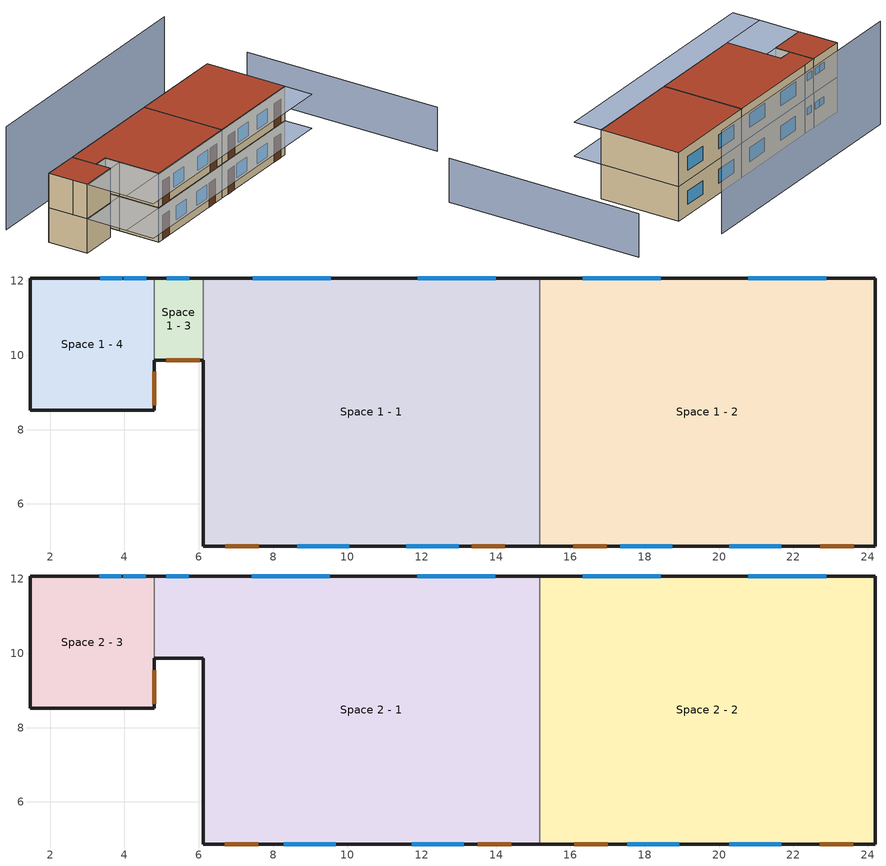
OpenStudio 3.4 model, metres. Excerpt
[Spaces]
Space 1 - 1
 floor ground: 15.17,12.08 15.17,4.87 6.12,4.87 6.12,12.08 z0
 wall outside: 15.17,12.08 6.12,12.08 / 6.12,9.87 6.12,8.52 6.12,4.87 15.17,4.87 z0:3
 wall to Space 1 - 3: 6.12,12.08 6.12,9.87 z0:3
 wall to Space 1 - 2: 15.17,4.87 15.17,12.08 z0:3
 window: 8.65,4.87 10.05,4.87 / 11.59,4.87 12.99,4.87 / 9.55,12.08 7.45,12.08 / 13.99,12.08 11.89,12.08 z0.9:2.1
 door: 6.71,4.87 7.61,4.87 / 13.34,4.87 14.24,4.87 z0:2.1
Space 1 - 2
 floor ground: 24.2,12.08 24.2,4.87 15.17,4.87 15.17,12.08 z0
 wall outside: 15.17,4.87 24.2,4.87 24.2,12.08 15.17,12.08 z0:3
 window: 18.43,12.08 16.33,12.08 / 22.88,12.08 20.78,12.08 / 20.27,4.87 21.67,4.87 / 17.34,4.87 18.74,4.87 z0.9:2.1
 door: 16.08,4.87 16.98,4.87 / 22.72,4.87 23.62,4.87 z0:2.1
Space 1 - 3
 floor ground: 6.12,12.08 6.12,9.87 4.8,9.87 4.8,12.08 z0
 wall outside: 4.8,9.87 6.12,9.87 / 6.12,12.08 4.8,12.08 z0:3
 wall to Space 1 - 4: 4.8,12.08 4.8,9.87 z0:3
 window: 5.74,12.08 5.14,12.08 z1.5:2.1
 door: 5.13,9.87 6.03,9.87 z0:2.1
Space 1 - 4
 floor ground: 4.8,12.08 4.8,8.52 1.47,8.52 1.47,12.08 z0
 wall outside: 4.8,12.08 1.47,12.08 1.47,8.52 4.8,8.52 4.8,9.87 z0:3
 window: 3.95,12.08 3.35,12.08 / 4.59,12.08 3.99,12.08 z1.5:2.1
 door: 4.8,8.66 4.8,9.56 z0:2.1
Space 2 - 3
 floor to Space 1 - 4: 4.8,12.08 4.8,8.52 1.47,8.52 1.47,12.08 z3
 wall outside: 4.8,12.08 1.47,12.08 1.47,9.87 1.47,8.52 4.8,8.52 4.8,9.87 z3:6
 wall to Space 2 - 1: 4.8,9.87 4.8,12.08 z3:6
 window: 3.92,12.08 3.32,12.08 / 4.57,12.08 3.97,12.08 z4.5:5.1
 door: 4.8,8.64 4.8,9.54 z3:5.1
 roof outside: 4.8,8.52 4.8,12.08 1.47,12.08 1.47,8.52 z6
Space 2 - 1
 floor to Space 1 - 1: 15.17,12.08 15.17,4.87 6.12,4.87 6.12,12.08 z3
 floor to Space 1 - 3: 6.12,12.08 6.12,9.87 4.8,9.87 4.8,12.08 z3
 wall outside: 15.17,12.08 6.12,12.08 4.8,12.08 / 4.8,9.87 6.12,9.87 6.12,8.52 6.12,4.87 15.17,4.87 z3:6
 wall to Space 2 - 2: 15.17,4.87 15.17,12.08 z3:6
 window: 9.53,12.08 7.43,12.08 / 13.98,12.08 11.88,12.08 / 8.29,4.87 9.69,4.87 / 11.73,4.87 13.13,4.87 z3.9:5.1; 5.73,12.08 5.13,12.08 z4.5:5.1
 door: 6.7,4.87 7.6,4.87 / 13.51,4.87 14.41,4.87 z3:5.1
 roof outside: 15.17,4.87 15.17,12.08 4.8,12.08 4.8,9.87 6.12,9.87 6.12,4.87 z6
Space 2 - 2
 floor to Space 1 - 2: 24.2,12.08 24.2,4.87 15.17,4.87 15.17,12.08 z3
 wall outside: 15.17,4.87 24.2,4.87 24.2,12.08 15.17,12.08 z3:6
 window: 17.53,4.87 18.93,4.87 / 20.27,4.87 21.67,4.87 / 22.88,12.08 20.78,12.08 / 18.43,12.08 16.33,12.08 z3.9:5.1
 door: 22.71,4.87 23.61,4.87 / 16.11,4.87 17.01,4.87 z3:5.1
 roof outside: 24.2,4.87 24.2,12.08 15.17,12.08 15.17,4.87 z6
shading: 24.2,16.08 1.47,16.08 z0:9; 31.2,-4.76 31.2,12.89 z0:3.84; 6.12,4.87 6.12,8.52 1.47,8.52 1.47,4.87 z3; 6.12,8.52 6.12,9.87 4.8,9.87 4.8,8.52 z3; 24.2,2.37 24.2,4.87 1.47,4.87 1.47,2.37 z3; 6.12,4.87 6.12,8.52 1.47,8.52 1.47,4.87 z6; 6.12,8.52 6.12,9.87 4.8,9.87 4.8,8.52 z6; 24.2,2.37 24.2,4.87 1.47,4.87 1.47,2.37 z6
[Building]
CTU-M Graduate School: North Axis {deg}=30; Default Construction Set=Default Construction Set 1
[Site]
Mactan Cebu Intl AP: Latitude {deg}=10.308; Longitude {deg}=123.979; Time Zone {hr}=8; Elevation {m}=9.4
[ClimateZones]
Climate Zone Institution Name 1=ASHRAE; Climate Zone Document Name 1=ANSI/ASHRAE Standard 169; Climate Zone Document Year 1=2006; Climate Zone Value 1=1A; Climate Zone Institution Name 2=CEC; Climate Zone Document Name 2=California Climate Zone Descriptions; Climate Zone Document Year 2=1995
[SizingPeriod:DesignDay]
Sizing Period Design Day Summer: Maximum Dry-Bulb Temperature {C}=35; Daily Dry-Bulb Temperature Range {deltaC}=10; Barometric Pressure {Pa}=31000; Wind Speed {m/s}=0; Wind Direction {deg}=0; Sky Clearness=0; Snow Indicator=No; Day of Month=5; Month=1; Day Type=SummerDesignDay; Daylight Saving Time Indicator=No; Humidity Condition Type=WetBulb; Wetbulb or DewPoint at Maximum Dry-Bulb {C}=23; Dry-Bulb Temperature Range Modifier Type=DefaultMultipliers; Solar Model Indicator=ASHRAEClearSky
[Material]
Name | Roughness | Thickness {m} | Conductivity {W/m-K} | Density {kg/m3} | Specific Heat {J/kg-K} | Thermal Absorptance | Solar Absorptance | Visible Absorptance
1IN Stucco | Smooth | 0.0253 | 0.6918 | 1858 | 837 | 0.9 | 0.92 | 0.92
8IN Concrete HW | MediumRough | 0.2033 | 1.7296 | 2243 | 837 | 0.9 | 0.65 | 0.65
Wall Insulation [31] | MediumRough | 0.0337 | 0.0432 | 91 | 837 | 0.9 | 0.5 | 0.5
1/2IN Gypsum | Smooth | 0.0127 | 0.16 | 784.9 | 830 | 0.9 | 0.4 | 0.4
Roof Membrane | VeryRough | 0.0095 | 0.16 | 1121.29 | 1460 | 0.9 | 0.7 | 0.7
Roof Insulation [18] | MediumRough | 0.1693 | 0.049 | 265 | 836.8 | 0.9 | 0.7 | 0.7
Metal Decking | MediumSmooth | 0.0015 | 45.006 | 7680 | 418.4 | 0.9 | 0.6 | 0.6
F16 Acoustic tile | MediumSmooth | 0.0191 | 0.06 | 368 | 590 | 0.9 | 0.3 | 0.3
M11 100mm lightweight concrete | MediumRough | 0.1016 | 0.53 | 1280 | 840 | 0.9 | 0.5 | 0.5
METAL Door Medium 18Ga_1; METAL Door Medium 18Ga_2 | Smooth | 0.0013106 | 45.3149 | 7833.03 | 502.08 | 0.8 | 0.5 | 0.5
[Material:NoMass]
AIR [4]: Roughness=Smooth; Thermal Resistance {m2-K/W}=0.293129; Thermal Absorptance=0.8; Solar Absorptance=0.5; Visible Absorptance=0.5
[Material:AirGap]
F05 Ceiling air space resistance: Thermal Resistance {m2-K/W}=0.18
[WindowMaterial:Glazing]
Theoretical Glass [167]: Optical Data Type=SpectralAverage; Thickness {m}=0.003; Solar Transmittance at Normal Incidence=0.2374; Front Side Solar Reflectance at Normal Incidence=0.7126; Back Side Solar Reflectance at Normal Incidence=0; Visible Transmittance at Normal Incidence=0.2512; Front Side Visible Reflectance at Normal Incidence=0.6988; Back Side Visible Reflectance at Normal Incidence=0; Infrared Transmittance at Normal Incidence=0; Front Side Infrared Hemispherical Emissivity=0.985; Back Side Infrared Hemispherical Emissivity=0.985; Conductivity {W/m-K}=2.1073; Dirt Correction Factor for Solar and Visible Transmittance=1; Solar Diffusing=No
[WindowMaterial:Blind]
Window Material Blind 1: Slat Width {m}=0.025; Slat Separation {m}=0.01875; Front Side Slat Beam Solar Reflectance=0.5; Back Side Slat Beam Solar Reflectance=0.5; Front Side Slat Diffuse Solar Reflectance=0.5; Back Side Slat Diffuse Solar Reflectance=0.5; Slat Beam Visible Transmittance=0
[DefaultConstructionSet]
Default Construction Set 1: Default Exterior Surface Constructions=Default Surface Constructions 1; Default Interior Surface Constructions=Default Surface Constructions 2; Default Ground Contact Surface Constructions=Default Surface Constructions 3; Default Exterior SubSurface Constructions=Default Sub Surface Constructions 1; Default Interior SubSurface Constructions=Default Sub Surface Constructions 2; Building Shading Construction=ASHRAE 189.1-2009 ExtWall Mass ClimateZone 1
[DefaultSurfaceConstructions] Floor Construction=Interior Floor; Wall Construction=ASHRAE 189.1-2009 ExtWall Mass ClimateZone 1
Name | Roof Ceiling Construction
Default Surface Constructions 1 | ASHRAE 189.1-2009 ExtRoof IEAD ClimateZone 1
Default Surface Constructions 2; Default Surface Constructions 3 | Interior Ceiling
[DefaultSubSurfaceConstructions] Fixed Window Construction=ASHRAE 189.1-2009 ExtWindow ClimateZone 1; Door Construction=189.1-2009 Nonres 1A Door Swinging
Default Sub Surface Constructions 1; Default Sub Surface Constructions 2
[Construction]
ASHRAE 189.1-2009 ExtRoof IEAD ClimateZone 1: Roof Membrane, Roof Insulation [18], Metal Decking
189.1-2009 Nonres 1A Door Swinging: METAL Door Medium 18Ga_1, AIR [4], METAL Door Medium 18Ga_2
ASHRAE 189.1-2009 ExtWall Mass ClimateZone 1: 1IN Stucco, 8IN Concrete HW, Wall Insulation [31], 1/2IN Gypsum
Interior Floor: F16 Acoustic tile, F05 Ceiling air space resistance, M11 100mm lightweight concrete
Interior Ceiling: M11 100mm lightweight concrete, F05 Ceiling air space resistance, F16 Acoustic tile
ASHRAE 189.1-2009 ExtWindow ClimateZone 1: Theoretical Glass [167]
[DesignSpecification:OutdoorAir] Outdoor Air Method=Sum
Name | Outdoor Air Flow per Floor Area {m3/s-m2} | Outdoor Air Flow per Person {m3/s-person}
189.1-2009 - Office - Restroom - CZ1-3 Ventilation | 0.0048768
189.1-2009 - Office - WholeBuilding - Sm Office - CZ1-3 Ventilation |  | 0.00943895
[ThermostatSetpoint:DualSetpoint]
Name | Cooling Setpoint Temperature Schedule
Thermostat Setpoint Dual Setpoint 1; Thermostat Setpoint Dual Setpoint 2 | Office Cooling Setpoint Schedule
Thermostat Setpoint Dual Setpoint 3; Thermostat Setpoint Dual Setpoint 4 | Classroom Cooling Setpoint Schedule
[ShadingControl]
Shading Control 1: Shading Type=InteriorBlind; Shading Device Material=Window Material Blind 1; Multiple Surface Control Type=Sequential
[Space]
Name | Space Type | Building Story | Thermal Zone
Space 1 - 3; Space 1 - 4 | Facilities Type | Story 1 | Thermal Zone 3
Space 1 - 1 | Office Type | Story 1 | Thermal Zone 2
Space 2 - 1 | Classroom Type | Story 2 | Thermal Zone 5
Space 1 - 2 | Office Type | Story 1 | Thermal Zone 1
Space 2 - 3 | Facilities Type | Story 2 | Thermal Zone 6
Space 2 - 2 | Classroom Type | Story 2 | Thermal Zone 4
[ThermalZone] Multiplier=1; Use Ideal Air Loads=No
Name | Thermostat
Thermal Zone 3; Thermal Zone 6
Thermal Zone 2 | Thermostat Setpoint Dual Setpoint 2
Thermal Zone 5 | Thermostat Setpoint Dual Setpoint 4
Thermal Zone 1 | Thermostat Setpoint Dual Setpoint 1
Thermal Zone 4 | Thermostat Setpoint Dual Setpoint 3
[Sizing:Zone] Zone Cooling Design Supply Air Temperature Input Method=SupplyAirTemperature; Zone Cooling Design Supply Air Temperature {C}=14; Zone Cooling Design Supply Air Temperature Difference {deltaC}=11.11; Zone Heating Design Supply Air Temperature Input Method=SupplyAirTemperature; Zone Heating Design Supply Air Temperature {C}=40; Zone Heating Design Supply Air Temperature Difference {deltaC}=11.11; Zone Cooling Design Supply Air Humidity Ratio {kg-H2O/kg-air}=0.0085; Zone Heating Design Supply Air Humidity Ratio {kg-H2O/kg-air}=0.008; Cooling Design Air Flow Method=DesignDay; Heating Design Air Flow Method=DesignDay; Account for Dedicated Outdoor Air System=No; Dedicated Outdoor Air System Control Strategy=NeutralSupplyAir; Dedicated Outdoor Air Low Setpoint Temperature for Design {C}=autosize; Dedicated Outdoor Air High Setpoint Temperature for Design {C}=autosize
Thermal Zone 3; Thermal Zone 2; Thermal Zone 5; Thermal Zone 1; Thermal Zone 6; Thermal Zone 4
[Zone equipment]
Thermal Zone 2: Cycling PTAC DX Clg Elec Htg 3, Cycling PTAC DX Clg Elec Htg 6
Thermal Zone 5: Cycling PTAC DX Clg Elec Htg 4, Cycling PTAC DX Clg Elec Htg 7
Thermal Zone 1: Cycling PTAC DX Clg Elec Htg, Cycling PTAC DX Clg Elec Htg 1
Thermal Zone 4: Cycling PTAC DX Clg Elec Htg 2, Cycling PTAC DX Clg Elec Htg 5
[BuildingStory] Nominal Floor to Floor Height {m}=3; Nominal Floor to Ceiling Height {m}=3
Name | Nominal Z Coordinate {m}
Story 1 | 0
Story 2 | 3
[SpaceType] Default Construction Set=Default Construction Set 1
Name | Default Schedule Set | Design Specification Outdoor Air Object
Classroom Type; Office Type | Office Schedule Set | 189.1-2009 - Office - WholeBuilding - Sm Office - CZ1-3 Ventilation
Facilities Type | Facilities | 189.1-2009 - Office - Restroom - CZ1-3 Ventilation
[DefaultScheduleSet] Electric Equipment Schedule=Office Equipment Schedule; Infiltration Schedule=Infil Quarter On
Name | Number of People Schedule | People Activity Level Schedule | Lighting Schedule
Office Schedule Set | Office Occupancy Schedule | Office People Activity Schedule | Office Lighting Schedule
Facilities | Facilities Occupancy Schedule | Facilities People Activity Schedule | Facilities Lighting Schedule
[People:Definition] Number of People Calculation Method=People; Fraction Radiant=0.3
Name | Number of People {people}
Classroom People | 30
Office People | 10
Facilities People | 4
[Lights:Definition] Design Level Calculation Method=LightingLevel
Name | Lighting Level {W}
Room 1 Lighting | 298
CR 1 Lighting | 36
Room 2 Lighting | 81
Room 3 Lighting | 207
Room 4 Lighting | 214
CR 2 Lighting | 115
[ElectricEquipment:Definition] Design Level Calculation Method=EquipmentLevel
Name | Design Level {W}
Room 1 Equip | 3878
Facilities Equip | 0
Room 2 Equip | 569
Room 3 Equip | 36
Room 4 Equip | 179
[ZoneHVAC:PackagedTerminalAirConditioner] Availability Schedule=Always On Discrete hvac_library; Supply Air Flow Rate During Cooling Operation {m3/s}=Autosize; Supply Air Flow Rate During Heating Operation {m3/s}=Autosize; Supply Air Flow Rate When No Cooling or Heating is Needed {m3/s}=Autosize; Outdoor Air Flow Rate During Cooling Operation {m3/s}=Autosize; Outdoor Air Flow Rate During Heating Operation {m3/s}=Autosize; Outdoor Air Flow Rate When No Cooling or Heating is Needed {m3/s}=Autosize; Fan Placement=DrawThrough; Supply Air Fan Operating Mode Schedule=Cycling PTAC Fan Mode Always Zero
Name | Supply Air Fan | Heating Coil | Cooling Coil
Cycling PTAC DX Clg Elec Htg | Cycling Elec PTAC Fan | Cycling PTAC Elec Htg Coil | Cycling Elec PTAC 1 Spd DX Clg Coil
Cycling PTAC DX Clg Elec Htg 1 | Cycling Elec PTAC Fan 1 | Cycling PTAC Elec Htg Coil 1 | Cycling Elec PTAC 1 Spd DX Clg Coil 1
Cycling PTAC DX Clg Elec Htg 2 | Cycling Elec PTAC Fan 2 | Cycling PTAC Elec Htg Coil 2 | Cycling Elec PTAC 1 Spd DX Clg Coil 2
Cycling PTAC DX Clg Elec Htg 3 | Cycling Elec PTAC Fan 3 | Cycling PTAC Elec Htg Coil 3 | Cycling Elec PTAC 1 Spd DX Clg Coil 3
Cycling PTAC DX Clg Elec Htg 4 | Cycling Elec PTAC Fan 4 | Cycling PTAC Elec Htg Coil 4 | Cycling Elec PTAC 1 Spd DX Clg Coil 4
Cycling PTAC DX Clg Elec Htg 5 | Cycling Elec PTAC Fan 5 | Cycling PTAC Elec Htg Coil 5 | Cycling Elec PTAC 1 Spd DX Clg Coil 5
Cycling PTAC DX Clg Elec Htg 6 | Cycling Elec PTAC Fan 6 | Cycling PTAC Elec Htg Coil 6 | Cycling Elec PTAC 1 Spd DX Clg Coil 6
Cycling PTAC DX Clg Elec Htg 7 | Cycling Elec PTAC Fan 7 | Cycling PTAC Elec Htg Coil 7 | Cycling Elec PTAC 1 Spd DX Clg Coil 7
[Fan:OnOff] Availability Schedule=Always On Discrete hvac_library; Fan Total Efficiency=0.7; Pressure Rise {Pa}=250; Maximum Flow Rate {m3/s}=autosize; Motor Efficiency=0.8; Motor In Airstream Fraction=1; Fan Power Ratio Function of Speed Ratio Curve=Fan On Off Power Curve 15; Fan Efficiency Ratio Function of Speed Ratio Curve=Fan On Off Efficiency Curve 15
Cycling Elec PTAC Fan; Cycling Elec PTAC Fan 1; Cycling Elec PTAC Fan 2; Cycling Elec PTAC Fan 3; Cycling Elec PTAC Fan 4; Cycling Elec PTAC Fan 5; Cycling Elec PTAC Fan 6; Cycling Elec PTAC Fan 7
[Coil:Heating:Electric] Availability Schedule=Always On Discrete hvac_library; Nominal Capacity {W}=0
Cycling PTAC Elec Htg Coil; Cycling PTAC Elec Htg Coil 1; Cycling PTAC Elec Htg Coil 2; Cycling PTAC Elec Htg Coil 3; Cycling PTAC Elec Htg Coil 4; Cycling PTAC Elec Htg Coil 5; Cycling PTAC Elec Htg Coil 6; Cycling PTAC Elec Htg Coil 7
[Coil:Cooling:DX:SingleSpeed] Availability Schedule=Always On Discrete hvac_library; Rated Total Cooling Capacity {W}=5470; Rated Sensible Heat Ratio=autosize; Rated COP {W/W}=2.93; Rated Air Flow Rate {m3/s}=autosize; Rated Evaporator Fan Power Per Volume Flow Rate {W/(m3/s)}=773.3; Total Cooling Capacity Function of Temperature Curve=Curve Biquadratic 29; Total Cooling Capacity Function of Flow Fraction Curve=Curve Quadratic 35; Energy Input Ratio Function of Temperature Curve=Curve Biquadratic 30; Energy Input Ratio Function of Flow Fraction Curve=Curve Quadratic 36; Part Load Fraction Correlation Curve=Curve Quadratic 37; Minimum Outdoor Dry-Bulb Temperature for Compressor Operation {C}=-25; Condenser Type=AirCooled; Evaporative Condenser Effectiveness=0; Evaporative Condenser Air Flow Rate {m3/s}=Autosize; Evaporative Condenser Pump Rated Power Consumption {W}=Autosize; Crankcase Heater Capacity {W}=0; Maximum Outdoor Dry-Bulb Temperature for Crankcase Heater Operation {C}=0; Basin Heater Capacity {W/K}=0; Basin Heater Setpoint Temperature {C}=10
Cycling Elec PTAC 1 Spd DX Clg Coil; Cycling Elec PTAC 1 Spd DX Clg Coil 1; Cycling Elec PTAC 1 Spd DX Clg Coil 2; Cycling Elec PTAC 1 Spd DX Clg Coil 3; Cycling Elec PTAC 1 Spd DX Clg Coil 4; Cycling Elec PTAC 1 Spd DX Clg Coil 5; Cycling Elec PTAC 1 Spd DX Clg Coil 6; Cycling Elec PTAC 1 Spd DX Clg Coil 7
[Exterior:Lights:Definition]
Exterior Lights Definition 1: Design Level {W}=0
[Exterior:Lights]
Exterior Lights 1: Exterior Lights Definition=Exterior Lights Definition 1; Schedule=Exterior Lighting Schedule; Control Option=ScheduleNameOnly
[People] Multiplier=1
Name | People Definition | Space or SpaceType | Number of People Schedule | Activity Level Schedule
People 1 | Office People | Space 1 - 1
People 2 | Office People | Space 1 - 2
People 3 | Facilities People | Space 1 - 3
People 4 | Facilities People | Space 2 - 3
People 6 | Classroom People | Space 2 - 1 | Classroom Occupancy Schedule | Classroom People Activity Schedule
People 7 | Classroom People | Space 2 - 2 | Classroom Occupancy Schedule | Classroom People Activity Schedule
[Lights] Fraction Replaceable=1
Name | Lights Definition | Space or SpaceType | Schedule
Lights 1 | Room 1 Lighting | Space 1 - 2
Lights 2 | Room 2 Lighting | Space 1 - 1
Lights 3 | Room 3 Lighting | Space 2 - 1 | Classroom Lighting Schedule
Lights 4 | Room 4 Lighting | Space 2 - 2 | Classroom Lighting Schedule
Lights 5 | CR 2 Lighting | Space 2 - 3
Lights 6 | CR 1 Lighting | Space 1 - 3
[ElectricEquipment]
Name | Electric Equipment Definition | Space or SpaceType | Schedule
Electric Equipment 1 | Room 1 Equip | Space 1 - 2
Electric Equipment 2 | Room 2 Equip | Space 1 - 1
Electric Equipment 3 | Room 3 Equip | Space 2 - 1 | Classroom Equipment Schedule
Electric Equipment 4 | Room 4 Equip | Space 2 - 2 | Classroom Equipment Schedule
Electric Equipment 5 | Facilities Equip | Space 1 - 3 | Classroom Equipment Schedule
Electric Equipment 6 | Facilities Equip | Space 2 - 3 | Classroom Equipment Schedule
[Schedule:Constant]
Always On Discrete hvac_library: Value=1
[Schedule:Ruleset]
Name | Default Day Schedule | Summer Design Day Schedule | Winter Design Day Schedule
Office Occupancy Schedule | Small Office Bldg Occ Default Schedule | Small Office Bldg Occ Summer Design Day | Small Office Bldg Occ Winter Design Day
Office People Activity Schedule | Small Office Activity Default Schedule | Small Office Activity Summer Design Day | Small Office Activity Winter Design Day
Office Equipment Schedule | Small Office Bldg Equip Default Schedule | Small Office Bldg Equip Summer Design Day | Small Office Bldg Equip Winter Design Day
Infil Quarter On | Small Office Infil Quarter On Default Schedule | Small Office Infil Quarter On Summer Design Day | Small Office Infil Quarter On Winter Design Day
Facilities People Activity Schedule | Small Office Activity Default Schedule 1 | Small Office Activity Summer Design Day 1 | Small Office Activity Winter Design Day 1
Facilities Lighting Schedule | Office Bldg Light Default Schedule 1 | Office Bldg Light Summer Design Day 1 | Office Bldg Light Winter Design Day 1
Facilities Occupancy Schedule | Small Office Bldg Occ Default Schedule 1 | Small Office Bldg Occ Summer Design Day 1 | Small Office Bldg Occ Winter Design Day 1
Cycling PTAC Fan Mode Always Zero | Cycling PTAC Fan Mode Sch Default
Office Lighting Schedule | Office Bldg Light Default Schedule 2 | Office Bldg Light Summer Design Day 2 | Office Bldg Light Winter Design Day 2
Exterior Lighting Schedule | Office Bldg Light Default Schedule 3 | Office Bldg Light Summer Design Day 3 | Office Bldg Light Winter Design Day 3
Office Cooling Setpoint Schedule | Small Office ClgSetp Default Schedule 1 | Small Office ClgSetp Summer Design Day 1 | Small Office ClgSetp Winter Design Day 1
Classroom Occupancy Schedule | Small Office Bldg Occ Default Schedule 2 | Small Office Bldg Occ Summer Design Day 2 | Small Office Bldg Occ Winter Design Day 2
Classroom People Activity Schedule | Small Office Activity Default Schedule 2 | Small Office Activity Summer Design Day 2 | Small Office Activity Winter Design Day 2
Classroom Equipment Schedule | Small Office Bldg Equip Default Schedule 1 | Small Office Bldg Equip Summer Design Day 1 | Small Office Bldg Equip Winter Design Day 1
Classroom Lighting Schedule | Office Bldg Light Default Schedule 4 | Office Bldg Light Summer Design Day 4 | Office Bldg Light Winter Design Day 4
Classroom Cooling Setpoint Schedule | Small Office ClgSetp Default Schedule 2 | Small Office ClgSetp Summer Design Day 2 | Small Office ClgSetp Winter Design Day 2
[Schedule:Day]
Small Office Bldg Occ Default Schedule; Small Office Bldg Occ Summer Design Day: 8, 0, 0, 12, 0, 1, 13, 0, 0.5, 17, 0, 1, 18, 0, 0.5, 24, 0, 0
Small Office Bldg Occ Winter Design Day; Small Office Bldg Occ Rule 1 Day Schedule; Small Office Bldg Equip Winter Design Day; Small Office Bldg Equip Rule 1 Day Schedule; Small Office Infil Quarter On Winter Design Day; Office Bldg Light Winter Design Day 1; Office Bldg Light Rule 1 Day Schedule 1; Small Office Bldg Occ Winter Design Day 1; Small Office Bldg Occ Rule 1 Day Schedule 1; Cycling PTAC Fan Mode Sch Default; Office Bldg Light Winter Design Day 2; Office Bldg Light Rule 1 Day Schedule 2; Office Bldg Light Winter Design Day 3; Small Office Bldg Occ Default Schedule 2; Small Office Bldg Occ Summer Design Day 2; Small Office Bldg Occ Winter Design Day 2; Small Office Bldg Equip Default Schedule 1; Small Office Bldg Equip Summer Design Day 1; Small Office Bldg Equip Winter Design Day 1; Office Bldg Light Default Schedule 4; Office Bldg Light Summer Design Day 4; Office Bldg Light Winter Design Day 4: 24, 0, 0
Small Office Bldg Occ Rule 2 Day Schedule: 8, 0, 0, 12, 0, 1, 17, 0, 0.5, 24, 0, 0
Small Office Activity Default Schedule; Small Office Activity Summer Design Day; Small Office Activity Winter Design Day: 24, 0, 70
Small Office Bldg Equip Default Schedule: 8, 0, 0, 11, 0, 0.12, 14, 0, 0.34, 18, 0, 0.12, 24, 0, 0
Small Office Bldg Equip Summer Design Day: 8, 0, 0, 11, 0, 0.12, 14, 0, 0.34, 17, 0, 0.12, 24, 0, 0
Small Office Infil Quarter On Default Schedule; Small Office Infil Quarter On Summer Design Day: 8, 0, 1, 18, 0, 0.25, 24, 0, 1
Small Office Infil Quarter On Rule 1 Day Schedule: 24, 0, 1
Small Office Activity Default Schedule 1; Small Office Activity Summer Design Day 1; Small Office Activity Winter Design Day 1; Small Office Activity Default Schedule 2; Small Office Activity Summer Design Day 2; Small Office Activity Winter Design Day 2: 24, 0, 60
Office Bldg Light Default Schedule 1; Office Bldg Light Summer Design Day 1: 17, 0, 0, 20, 0, 1, 24, 0, 0
Small Office Bldg Occ Default Schedule 1; Small Office Bldg Occ Summer Design Day 1: 8, 0, 0, 18, 0, 0.3, 20, 0, 0.1, 24, 0, 0
Office Bldg Light Default Schedule 2; Office Bldg Light Summer Design Day 2: 8, 0, 0, 18, 0, 1, 24, 0, 0
Office Bldg Light Rule 2 Day Schedule 2: 8, 0, 0, 17, 0, 1, 24, 0, 0
Office Bldg Light Default Schedule 3; Office Bldg Light Summer Design Day 3: 6, 0, 1, 18, 0, 0, 24, 0, 1
Small Office ClgSetp Default Schedule 1; Small Office ClgSetp Summer Design Day 1: 8, 0, 40, 17, 0, 20, 24, 0, 40
Small Office ClgSetp Winter Design Day 1; Small Office ClgSetp Rule 1 Day Schedule 1; Small Office ClgSetp Default Schedule 2; Small Office ClgSetp Summer Design Day 2; Small Office ClgSetp Winter Design Day 2: 24, 0, 40
[Schedule:Rule] Apply Monday=No; Apply Tuesday=No; Apply Wednesday=No; Apply Thursday=No; Apply Friday=No; Date Specification Type=DateRange; Start Month=1; Start Day=1; End Month=12; End Day=31
Name | Schedule Ruleset | Rule Order | Day Schedule | Apply Sunday | Apply Saturday
Small Office Bldg Occ Rule 1 | Office Occupancy Schedule | 0 | Small Office Bldg Occ Rule 1 Day Schedule | Yes | No
Small Office Bldg Occ Rule 2 | Office Occupancy Schedule | 1 | Small Office Bldg Occ Rule 2 Day Schedule | No | Yes
Office Equipment Sunday Schedule | Office Equipment Schedule | 0 | Small Office Bldg Equip Rule 1 Day Schedule | Yes | No
Small Office Infil Quarter On Rule 1 | Infil Quarter On | 0 | Small Office Infil Quarter On Rule 1 Day Schedule | Yes | No
Office Bldg Light Rule 3 | Facilities Lighting Schedule | 0 | Office Bldg Light Rule 1 Day Schedule 1 | Yes | No
Small Office Bldg Occ Rule 3 | Facilities Occupancy Schedule | 0 | Small Office Bldg Occ Rule 1 Day Schedule 1 | Yes | No
Office Bldg Light Rule 5 | Office Lighting Schedule | 0 | Office Bldg Light Rule 1 Day Schedule 2 | Yes | No
Office Bldg Light Rule 6 | Office Lighting Schedule | 1 | Office Bldg Light Rule 2 Day Schedule 2 | No | Yes
Small Office ClgSetp Rule 3 | Office Cooling Setpoint Schedule | 0 | Small Office ClgSetp Rule 1 Day Schedule 1 | Yes | No
[Curve:Exponent]
Fan On Off Power Curve 15: Coefficient1 Constant=1; Coefficient2 Constant=0; Coefficient3 Constant=0; Minimum Value of x=0; Maximum Value of x=1
[Curve:Cubic]
Fan On Off Efficiency Curve 15: Coefficient1 Constant=1; Coefficient2 x=0; Coefficient3 x**2=0; Coefficient4 x**3=0; Minimum Value of x=0; Maximum Value of x=1
[Curve:Biquadratic] Minimum Value of x=17; Maximum Value of x=22; Minimum Value of y=13; Maximum Value of y=46
Name | Coefficient1 Constant | Coefficient2 x | Coefficient3 x**2 | Coefficient4 y | Coefficient5 y**2 | Coefficient6 x*y
Curve Biquadratic 29 | 0.942588 | 0.00954335 | 0.00068377 | -0.0110427 | 5.249e-06 | -9.72e-06
Curve Biquadratic 30 | 0.342414 | 0.034885 | -0.0006237 | 0.00497722 | 0.000437951 | -0.000728028
[Curve:Quadratic]
Name | Coefficient1 Constant | Coefficient2 x | Coefficient3 x**2 | Minimum Value of x | Maximum Value of x
Curve Quadratic 35 | 0.8 | 0.2 | 0 | 0.5 | 1.5
Curve Quadratic 36 | 1.1552 | -0.1808 | 0.0256 | 0.5 | 1.5
Curve Quadratic 37 | 0.85 | 0.15 | 0 | 0 | 1
